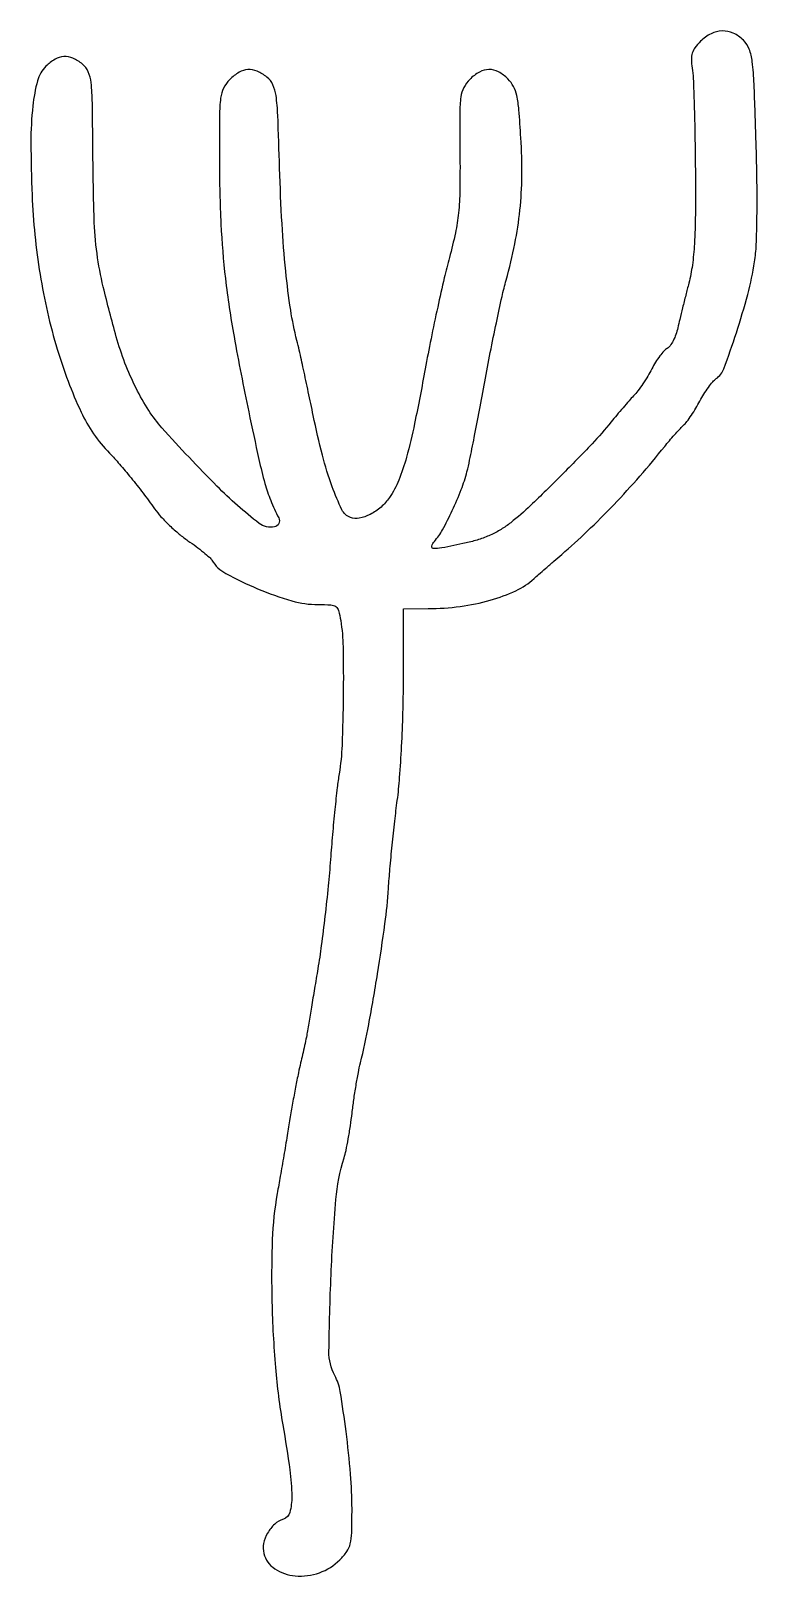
# Model space of a CAD drawing. Extents: x 0 to 170, y 0 to 361.
import ezdxf

# ---------------------------------------------------------------- set-up
doc = ezdxf.new("R2010")
doc.units = 0

msp = doc.modelspace()

# ---------------------------------------------------------------- linework, layer by layer
msp.add_lwpolyline([(156.372782, 358.463691, 0.034336), (155.077772, 356.977463, 0.08662), (154.423433, 355.706039, 0.084004), (154.227783, 354.264258, 0.030944), (154.422359, 352.213691, -0.028831), (154.660022, 349.816704, -0.002529), (154.880494, 343.715897, -0.00331), (155.05861, 336.430675, -0.002569), (155.159231, 328.5, -0.003698), (155.160828, 318.028586, -0.012662), (154.939194, 311.22549, -0.0192), (154.457586, 306.239096, -0.029814), (153.623438, 302, 0.001864), (152.914486, 299.225557, 0.00154), (152.179062, 296.263601, 0.001554), (151.521227, 293.542229, 0.004168), (151.075082, 291.599494, -0.031406), (150.626382, 290.040202, -0.033223), (149.992543, 288.579469, -0.03526), (149.279511, 287.406801, -0.111405), (148.599718, 286.795867, 0.082143), (147.847702, 286.195016, 0.022242), (146.876266, 285.013861, 0.021887), (145.878125, 283.554995, 0.021134), (144.998815, 281.997677, -0.017683), (144.073248, 280.331688, -0.012877), (142.932759, 278.545384, -0.01304), (141.761847, 276.905431, -0.027724), (140.75585, 275.71486, 0.008001), (139.680746, 274.539789, 0.003433), (138.281406, 272.938298, 0.003395), (136.813623, 271.211443, 0.004473), (135.5, 269.615739, -0.019847), (131.03396, 264.518436, -0.006133), (123.917718, 257.200692, -0.005896), (116.692861, 250.120302, -0.024186), (112.062882, 246.099091, -0.031332), (109.790604, 244.530688, -0.029352), (107.291242, 243.220549, -0.028315), (104.566655, 242.171582, -0.024864), (101.620852, 241.38422, -0.003761), (95.938123, 240.208948, -0.061546), (94.003168, 240.06651, -0.480765), (93.612287, 240.608219, -0.113166), (94.231012, 241.75, 0.054942), (96.115615, 244.433862, 0.016055), (98.404739, 248.936755, 0.016734), (100.4994, 253.826263, 0.029632), (101.845729, 258, 0.012516), (102.465128, 260.672365, 0.001917), (103.544001, 266.025, 0.002142), (104.766074, 272.352856, 0.001856), (105.99476, 279, -0.003632), (107.285901, 285.848879, -0.00347), (108.695389, 292.783036, -0.003439), (110.024407, 298.887872, -0.012395), (110.99441, 302.75076, 0.018191), (113.012735, 311.201886, 0.023745), (114.204894, 319.059426, 0.023517), (114.653648, 327.055093, 0.017309), (114.426723, 335.926373, 0.005307), (113.960155, 342.505226, 0.033574), (113.463548, 345.82391, 0.066957), (112.693338, 347.938008, 0.075721), (111.414536, 349.676373, 0.072226), (109.187755, 351.338451, 0.127658), (106.975989, 351.886862, 0.125632), (104.751856, 351.293177, 0.068757), (102.488222, 349.579131, 0.077864), (101.09477, 347.667913, 0.085858), (100.411547, 345.48459, 0.032497), (100.166027, 341.826085, 0.002717), (100.198267, 332.329131, -0.005681), (100.176504, 323.737475, -0.021771), (99.86954, 318.398358, -0.027666), (99.14007, 313.768824, -0.013781), (97.733465, 308, 0.009674), (96.527415, 303.224469, 0.003563), (95.004613, 296.443344, 0.00353), (93.446331, 289.012648, 0.004236), (92.088805, 281.998618, -0.004579), (89.614993, 269.263774, -0.017432), (87.722804, 261.391417, -0.027953), (85.900977, 256.013642, -0.053291), (83.759254, 251.988708, -0.064624), (81.777568, 249.749925, -0.061215), (79.2556, 248.043389, -0.067659), (76.695995, 247.145138, -0.143167), (74.619373, 247.315819, -0.191174), (72.647236, 249.131796, -0.024889), (70.383286, 254.500901, -0.023936), (68.094698, 261.862506, -0.012839), (65.944623, 271.134157, 0.001366), (64.80078, 276.637553, 0.001558), (63.675115, 281.898872, 0.001409), (62.692987, 286.359768, 0.008781), (62.143426, 288.634157, -0.02583), (60.686546, 295.7121, -0.012732), (59.532832, 304.828357, -0.010809), (58.663073, 315.842197, -0.006646), (58.092107, 328.840872, 0.001919), (57.665467, 341.222966, 0.024954), (57.259668, 345.813081, 0.074233), (56.522162, 348.318584, 0.114577), (55.139216, 350.090872, 0.064825), (52.843739, 351.499961, 0.121542), (50.713495, 351.885792, 0.119638), (48.625281, 351.237852, 0.061675), (46.454545, 349.545455, 0.08233), (45.027522, 347.55125, 0.083084), (44.326071, 345.209477, 0.029538), (44.059691, 341.190697, 0.002242), (44.030876, 330.295455, 0.0116), (44.394039, 315.794031, 0.017164), (45.443009, 303.117774, 0.015322), (47.46143, 289.535765, 0.007074), (50.8761, 272, 0.002323), (53.266454, 260.846043, 0.014995), (54.667291, 255.260926, 0.027198), (56.02076, 251.310992, 0.021815), (57.886985, 247.221528, -0.495827), (56.874051, 245.118498, -0.217818), (53.316658, 245.94248, -0.033309), (43.448856, 254.652196, -0.012101), (30.626322, 268.22827, -0.04142), (27.548365, 272.278241, -0.025645), (24.598982, 277.480046, -0.024235), (21.998271, 283.36599, -0.023937), (19.967352, 289.5, -0.00822), (16.928823, 301.136075, -0.027086), (15.4716, 308.930282, -0.024724), (14.798966, 317.192503, -0.005997), (14.527696, 330.891589, 0.001699), (14.37985, 344.087485, 0.023819), (14.084854, 348.821826, 0.074055), (13.41276, 351.371911, 0.121747), (12.073472, 353.141589, 0.066287), (9.831334, 354.51095, 0.119227), (7.722257, 354.891612, 0.11806), (5.658066, 354.267075, 0.064229), (3.549137, 352.640046, 0.130417), (1.583537, 349.254553, 0.039836), (0.473202, 343.387243, 0.027656), (0.028846, 334.866164, 0.009557), (0.303907, 322.539784, 0.029616), (2.170568, 304.054325, 0.032962), (6.183099, 286.583257, 0.03593), (11.756373, 271.931493, 0.084392), (18.381363, 262.324177, -0.014424), (20.719505, 259.780068, -0.008234), (23.402123, 256.581685, -0.007778), (26.203452, 253.015835, -0.007599), (28.914713, 249.337171, 0.030522), (30.397755, 247.50686, 0.016557), (32.425382, 245.43706, 0.016439), (34.635723, 243.460163, 0.024925), (36.693126, 241.905872, -0.009931), (38.591385, 240.559239, -0.011933), (40.319702, 239.215843, -0.010675), (41.716736, 238.024855, -0.074602), (42.288837, 237.338095, 0.132898), (45.53946, 234.242898, 0.025491), (52.954639, 230.700264, 0.028011), (60.986527, 227.870687, 0.070795), (67.105041, 227, -0.013911), (70.070372, 226.917482, -0.142026), (71.218403, 226.514214, -0.174865), (71.856638, 225.590452, -0.023644), (72.358152, 223.25, -0.03678), (72.915238, 217.096247, -0.006726), (72.953, 205.659631, -0.00705), (72.674883, 194.19316, -0.031433), (71.995247, 187.5, 0.01245), (71.545321, 184.287293, 0.00332), (70.990402, 179.15, 0.003364), (70.437508, 173.299999, 0.003464), (69.969158, 167.5, -0.006184), (69.43469, 161.301639, -0.004157), (68.677769, 154.234375, -0.004186), (67.830815, 147.404748, -0.008267), (67.023426, 142, 0.00004), (66.254872, 137.37708, 0.000047), (65.527456, 132.996875, 0.000041), (64.913491, 129.295766, 0.000294), (64.616835, 127.5, -0.008576), (64.350069, 126.036358, -0.003517), (63.940107, 124.059375, -0.003479), (63.47016, 121.942537, -0.00445), (63.006472, 120, 0.01014), (62.484645, 117.698232, 0.003423), (61.815543, 114.325, 0.003403), (61.12648, 110.584259, 0.003898), (60.520213, 107, -0.001485), (59.879292, 103.096388, -0.000832), (59.077926, 98.353125, -0.00083), (58.252186, 93.56254, -0.001351), (57.533675, 89.5, 0.035612), (56.385734, 78.768271, 0.014871), (56.303796, 64.208566, 0.01483), (57.128287, 48.89005, 0.021715), (58.836025, 35.5, -0.007454), (60.483202, 24.983643, -0.033567), (60.938935, 18.781619, -0.064563), (60.483431, 15.088126, -0.25849), (58.973359, 13.491544, 0.108914), (56.943731, 12.31783, 0.077452), (55.296194, 10.259183, 0.078035), (54.363093, 7.814163, 0.114173), (54.405641, 5.519935, 0.187168), (56.944717, 1.932791, 0.125625), (61.743592, 0.263056, 0.107303), (67.400366, 0.996211, 0.111135), (72.162576, 4.00873, 0.044076), (73.794067, 5.956343, 0.09416), (74.593814, 7.740299, 0.052031), (74.927542, 10.298851, 0.006434), (75, 15.929659, 0.020829), (74.662468, 24.028423, 0.011274), (73.608492, 33.94826, 0.008198), (72.24365, 43.308378, 0.08274), (70.984899, 47.028216, -0.126815), (69.612139, 52.659434, -0.007336), (70.110241, 70.544806, -0.0109), (71.240741, 88.098629, -0.05381), (73.145176, 97.810927, 0.024024), (73.597219, 99.558608, 0.007189), (74.11889, 102.261059, 0.00719), (74.617912, 105.31572, 0.007728), (75.015891, 108.310927, -0.00676), (75.419334, 111.392963, -0.005368), (75.935666, 114.710085, -0.00543), (76.480846, 117.775405, -0.013526), (76.964134, 120, 0.014042), (78.902048, 128.964838, 0.006357), (80.959692, 140.802894, 0.006257), (82.688584, 152.489784, 0.017297), (83.516912, 160.764925, -0.00566), (83.86205, 165.267986, -0.003051), (84.383914, 170.808234, -0.003038), (84.984498, 176.447685, -0.004774), (85.576153, 181.284382, 0.014265), (86.123995, 186.597898, 0.005737), (86.581745, 193.884503, 0.005671), (86.895883, 201.748985, 0.007145), (87, 209.034382), (87, 226), (92.75, 226.035129, 0.031466), (100.259819, 226.554292, 0.036242), (107.290261, 228.01156, 0.039936), (113.254674, 230.233912, 0.076169), (117.5, 233.067422, -0.004453), (118.56054, 234.019726, -0.001278), (120.21969, 235.475547, -0.001286), (122.099618, 237.108107, -0.001367), (123.950007, 238.69787, 0.01425), (129.930701, 244.110142, 0.011206), (136.104711, 250.297238, 0.010864), (142.213393, 256.984665, 0.010999), (148, 263.904118, -0.007397), (149.091278, 265.228304, -0.005933), (150.303542, 266.621879, -0.006002), (151.455382, 267.883859, -0.015172), (152.331208, 268.765403, 0.039793), (153.17589, 269.703701, 0.014223), (154.230421, 271.165462, 0.014008), (155.301069, 272.841372, 0.016094), (156.22513, 274.5, -0.019483), (157.142896, 276.121383, -0.018823), (158.194087, 277.68569, -0.019126), (159.222721, 278.990569, -0.062936), (160.031385, 279.727879, 0.152088), (161.806057, 282.03654, 0.009081), (164.732008, 290.432391, 0.014728), (167.385349, 299.398434, 0.025518), (168.983661, 307, 0.028811), (169.376029, 310.966034, 0.007059), (169.552443, 317.525884, 0.006599), (169.548968, 325.637982, 0.004359), (169.34068, 334.958484, 0.001798), (168.871052, 348.503404, 0.021419), (168.44624, 353.73085, 0.060062), (167.722567, 356.638872, 0.105771), (166.382425, 358.708484, 0.088247), (164.014536, 360.361193, 0.114946), (161.434099, 360.896201, 0.111486), (158.823665, 360.239354, 0.079375)], format="xyb", close=True)

doc.saveas('drawing.dxf')
